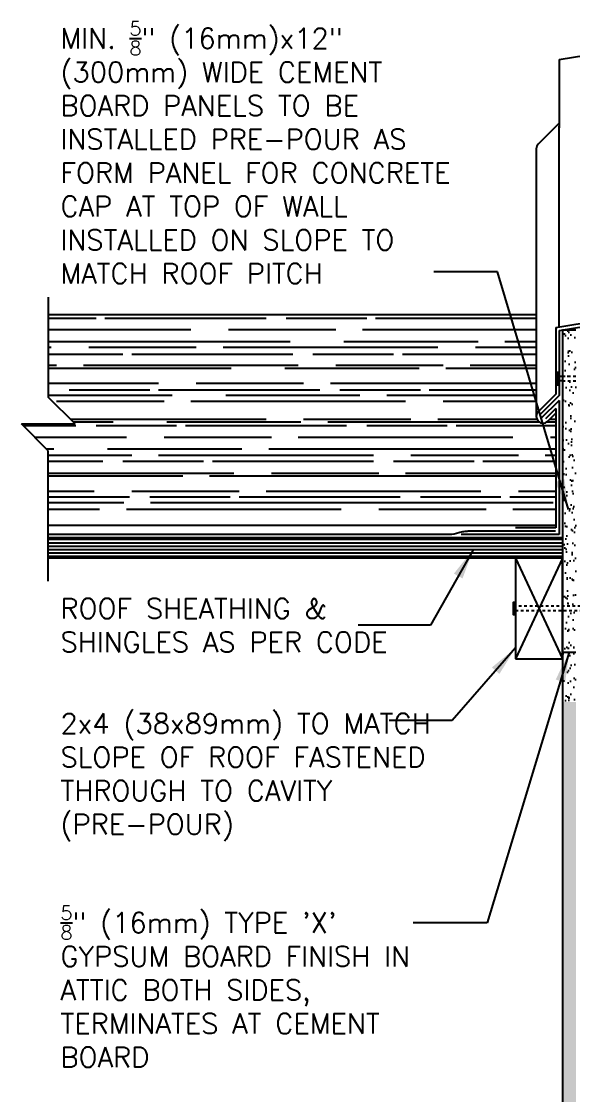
# Model space of a CAD drawing. Header units: inches. Extents: x -9 to 44, y 201.4 to 266.9.
# Drawn here: x -9.01 to 11.52, y 226.96 to 266.92 of the extents above; entities that cross this region are included whole.
import ezdxf

# ---------------------------------------------------------------- set-up
doc = ezdxf.new("R2010")
doc.units = ezdxf.units.IN
doc.header["$LTSCALE"] = 0.5
doc.header["$MEASUREMENT"] = 0
doc.linetypes.add('HIDDEN2', pattern=[0.1875, 0.125, -0.0625])
for name, color, linetype in [('HATCH', 12, 'Continuous'), ('LINE50', 5, 'Continuous'), ('LINE9', 9, 'Continuous'), ('TEXT', 4, 'Continuous')]:
    doc.layers.add(name, color=color, linetype=linetype)
doc.styles.add('DIM', font='romans.shx', dxfattribs={"width": 0.7})
doc.styles.get("Standard").update_dxf_attribs({"font": 'romans.shx'})
doc.dimstyles.new('ext', dxfattribs={"dimscale": 12, "dimtxt": 0.09375, "dimasz": 0.09375, "dimexe": 0.09375, "dimexo": 0.0625, "dimgap": 0.0625, "dimtad": 0, "dimjust": 1, "dimdec": 1, "dimzin": 3, "dimdsep": 46, "dimlunit": 4, "dimtxsty": 'DIM', "dimcen": 0.09, "dimdle": 0.09375, "dimclrt": 4, "dimadec": 0, "dimazin": 0, "dimtfac": 1, "dimtdec": 1, "dimtmove": 2, "dimatfit": 3, "dimfxl": 0, "dimfrac": 2, "dimtolj": 1, "dimtzin": 0, "dimarcsym": 0})
pattern_1 = [(37.50000000000001, (0, 0), (-0.01574833952740204, 0.4817059422532897), [0, -0.38, 0, -0.425, 0, -0.40625]), (7.499999999999999, (0, 0), (0.4424441763169318, 0.7055365163074351), [0, -0.205, 0, -0.3425, 0, -0.13125]), (327.5, (-0.3075, 0), (0.7785354654378738, 0.001414763384241124), [0, -0.125, 0, -0.45, 0, -0.5875]), (317.5, (-0.3075, 0), (0.7515316511430733, 0.2194188912335623), [0, -0.0625, 0, -0.295, 0, -0.3375])]

msp = doc.modelspace()

# ---------------------------------------------------------------- hatches: boundary and pattern name
at = {"layer": 'HATCH'}
h = msp.add_hatch(dxfattribs=at)
h.set_pattern_fill('AR-RROOF', color=256, style=0)
h.set_pattern_definition([(0, (0, 0), (2.2, 1), [15, -2, 5, -1]), (0, (1.33, 0.5), (-1, 1.33), [3, -0.33, 6, -0.75]), (0, (0.5, 0.85), (5.2, 0.67), [8, -1.4, 4, -1])])
h.paths.add_polyline_path([(10.89668741430376, 248.1460595328538), (10.89668741430376, 252.3289469689765), (10.59843715362076, 252.0306967082935, -0.6681786379192296), (10.17166045832423, 252.2074734035901), (10.17166045832421, 255.9966357000712), (-8.009231419663687, 255.9966357000712), (-8.009231419663733, 252.9312340416503), (-7.009231419663749, 251.9312340416503), (-9.009231419663735, 251.9312340416503), (-8.009231419663735, 250.9312340416503), (-8.009231419663703, 248.1460595328536)])
h = msp.add_hatch(dxfattribs=at)
h.set_pattern_fill('AR-SAND', color=256, scale=0.25, style=0)
h.set_pattern_definition(pattern_1)
h.paths.add_polyline_path([(23.3966874143037, 253.5360542320735), (22.8966874143037, 253.5360444132299), (22.8966874143037, 252.9325003595698), (22.8966874143037, 246.9325001422332), (22.8966874143037, 241.5784531545292), (23.3966874143037, 241.5784531545293), (23.3966874143037, 243.1825003595697), (23.39668735141629, 243.1825003595697), (23.39668735141629, 246.9325003595698), (23.3966874143037, 246.9325003595698)])
h.paths.add_polyline_path([(23.3966874143037, 255.4325003595698), (22.8966874143037, 255.4325003595698), (22.8966874143037, 253.6984519485843), (23.3966874143037, 253.6984904988888), (23.39668741430369, 253.8449557379211)])
h.paths.add_polyline_path([(11.64668741430371, 255.4325003595698), (11.14668741430371, 255.4325003595698), (11.14668741430371, 253.6984904988888), (11.64668741430371, 253.6984519485843)])
h.paths.add_polyline_path([(11.6466874143037, 252.9325002509015), (11.6466874143037, 253.5360444132298), (11.14668741430371, 253.5360542320735), (11.14668741430371, 253.3895889930407), (11.1466874143037, 241.5784531545292), (11.6466874143037, 241.5784531545292), (11.6466874143037, 246.9325001422332)])
h = msp.add_hatch(dxfattribs=at)
h.set_pattern_fill('AR-SAND', color=256, scale=0.25, style=0)
h.set_pattern_definition(pattern_1)
h.paths.add_polyline_path([(11.14668741430364, 221.4962913877395), (11.6466874143037, 221.4962913877395), (11.6466874143037, 241.5775393157304), (11.14668741430368, 241.5775393157304)])

# ---------------------------------------------------------------- linework, layer by layer
for p, q in [((11.02168741430375, 265.5059208003581), (17.27168741430376, 266.5263289025481)), ((11.02168741430375, 265.5059208003581), (11.02168741430375, 262.9514506416982)), ((11.02168741430375, 263.1282273369948), (10.24488376302756, 262.3514236857185)), ((11.02168741430372, 255.5387472135262), (11.02168741430375, 263.0131383437965)), ((10.17166045832419, 262.1746469904219), (10.17166045832423, 252.2074734035901)), ((11.02168741430377, 255.412092197526), (17.27168744811162, 256.4325003052356)), ((11.02168741430377, 255.412092197526), (11.02168741430377, 252.9842770548663)), ((11.14668741430371, 253.6984904988888), (11.02168741430378, 253.6985001364649)), ((11.14668741430371, 253.5360542320735), (11.02168741430377, 253.5360542320735)), ((11.02168741430377, 252.9842770548663), (10.33327211067587, 252.2958617512384)), ((11.02168741430376, 252.8075003595697), (10.33070368056438, 252.1165166258303)), ((11.02168741430376, 252.8075003595697), (11.02168741430376, 247.8075003595698)), ((6.938153503466888, 247.8075003595697), (-8.009231419663697, 247.8075003595695)), ((11.02168741430376, 247.8075003595698), (7.36816931279634, 247.8075003595697)), ((10.88967662379799, 247.9325003595698), (7.637033507395412, 247.9325003595697)), ((11.1466874143037, 246.9325003595698), (9.396687414303699, 243.1825003595698)), ((9.396687414303699, 246.9325003595698), (11.1466874143037, 243.1825003595698))]:
    msp.add_line(p, q, dxfattribs=at)
at = {"layer": 'HATCH', "color": 6}
for p, q in [((10.89668741430377, 255.5183390514823), (17.27168741430373, 256.5591553157162)), ((10.89668741430377, 255.5183390514823), (10.89668741430377, 253.0360537501629)), ((10.89668741430377, 253.0360537501629), (10.24488376302753, 252.3842500988867)), ((10.89668741430376, 252.5057236642731), (10.51004880597244, 252.1190850559418)), ((10.89668741430376, 252.3289469689765), (10.59843715362076, 252.0306967082935)), ((10.89668741430376, 252.5057236642731), (10.89668741430376, 248.0575003595698)), ((10.89668741430376, 248.0575003595698), (9.396181626048701, 248.0575003595698))]:
    msp.add_line(p, q, dxfattribs=at)
at = {"layer": 'HATCH', "color": 9}
msp.add_line((10.17166045832422, 255.9966357000712), (-8.009231419663687, 255.9966357000712), dxfattribs=at)
at = {"layer": 'HATCH', "linetype": 'HIDDEN2'}
for p, q in [((11.64668741430371, 253.6984519485843), (11.14668741430371, 253.6984904988888)), ((11.14668741430371, 253.5360542320735), (11.64668741430371, 253.5360444132298))]:
    msp.add_line(p, q, dxfattribs=at)
at = {"layer": 'HATCH', "color": 12}
for p, q in [((11.14668747719111, 247.6200003595698), (-8.009231419663694, 247.6200003595698)), ((11.14668747719111, 247.4950003595698), (-8.009231419663694, 247.4950003595698)), ((11.14668747719111, 247.3700003595698), (-8.009231419663692, 247.3700003595697)), ((11.14668747719111, 247.2450003595698), (-8.00923141966369, 247.2450003595698)), ((11.14668747719111, 247.1200003595698), (-8.00923141966369, 247.1200003595698)), ((11.14668747719111, 246.9950003595698), (-8.009231419663688, 246.9950003595698))]:
    msp.add_line(p, q, dxfattribs=at)
at = {"layer": 'HATCH'}
msp.add_lwpolyline([(11.02168741430378, 253.3895889930407), (11.02168741430378, 253.8449557379211), (10.93685837387689, 253.8449557379211), (10.93685837387689, 253.3895889930407)], close=True, dxfattribs=at)
msp.add_arc((10.42166045832421, 262.1746469904219), 0.2499999999999518, 135.0000000000022, 180, dxfattribs=at)
at = {"layer": 'HATCH', "color": 6}
msp.add_arc((10.42166045832418, 252.2074734035901), 0.2499999999999518, 135.0000000000022, 315.0000000000005, dxfattribs=at)
at = {"layer": 'HATCH'}
msp.add_spline([(7.637033507395412, 247.9325003595697), (7.461857274976069, 247.9141846507178), (7.280012102198064, 247.868606522528), (6.938153503467731, 247.8075003595697), (6.825255891745371, 247.8075003595697)], degree=3, dxfattribs=at)
at = {"layer": 'LINE50', "color": 9}
for p, q in [((11.14668741430371, 255.4325003595698), (11.14668741430364, 221.4962913877395)), ((11.14668741430371, 255.4325003595698), (11.64668741430371, 255.4325003595698)), ((11.14668747719111, 247.6825003595698), (-8.009231419663696, 247.6825003595697)), ((11.14668747719111, 246.9325003595698), (-8.009231419663688, 246.9325003595698))]:
    msp.add_line(p, q, dxfattribs=at)
at = {"layer": 'LINE50', "color": 6}
msp.add_line((10.89668741430376, 248.1460595328537), (-8.009231419663701, 248.1460595328537), dxfattribs=at)
at = {"layer": 'LINE50', "color": 2}
msp.add_line((11.14668741430371, 243.4325003595698), (11.64668741430371, 243.4325003595698), dxfattribs=at)
at = {"layer": 'LINE9'}
for p, q in [((-8.009231419663678, 256.6537962489388), (-8.009231419663733, 252.9312340416503)), ((-7.009231419663733, 251.9312340416503), (-8.009231419663733, 252.9312340416503)), ((-8.009231419663733, 250.9312340416503), (-9.009231419663733, 251.9312340416503)), ((-9.009231419663733, 251.9312340416503), (-7.009231419663733, 251.9312340416503)), ((-8.009231419663678, 246.0755130177616), (-8.009231419663733, 250.9312340416503))]:
    msp.add_line(p, q, dxfattribs=at)
at = {"layer": 'LINE9', "linetype": 'HIDDEN2'}
for p, q in [((15.82421699089803, 245.1384944933411), (9.396687414303699, 245.1387184929777)), ((9.396687414303699, 244.9762822261623), (15.82421577735854, 244.9761560043701))]:
    msp.add_line(p, q, dxfattribs=at)
at = {"layer": 'LINE9'}
msp.add_lwpolyline([(9.396687414303699, 244.8298169871296), (9.396687414303699, 245.28518373201), (9.311858373876817, 245.28518373201), (9.311858373876817, 244.8298169871296)], close=True, dxfattribs=at)
at = {"layer": 'TEXT', "color": 2}
msp.add_lwpolyline([(9.396687414303699, 243.1825003595698), (11.1466874143037, 243.1825003595698), (11.1466874143037, 246.9325003595698), (9.396687414303699, 246.9325003595698)], close=True, dxfattribs=at)

# ---------------------------------------------------------------- texts
at = {"layer": 'TEXT', "char_height": 0.75, "attachment_point": 4}
for s, insert, width in [('\\A1;MIN. {\\H0.7x;\\S5/8;\\H1.429x;"} (16mm)x12" (300mm) WIDE CEMENT BOARD PANELS TO BE INSTALLED PRE-POUR AS FORM PANEL FOR CONCRETE CAP AT TOP OF WALL INSTALLED ON SLOPE TO MATCH ROOF PITCH', (-7.556894255581978, 262.0362816119472), 16.31052789491345), ('\\A1;ROOF SHEATHING & SHINGLES AS PER CODE ', (-7.556894255581979, 244.4297361495004), 13.869947716926), ('\\A1;2x4 (38x89mm) TO MATCH SLOPE OF ROOF FASTENED THROUGH TO CAVITY (PRE-POUR)', (-7.556894255581979, 238.7713845442032), 15.50928715090529), ('\\A1;{\\H0.7x;\\S5/8;}" (16mm) TYPE \'X\' GYPSUM BOARD FINISH IN ATTIC BOTH SIDES, TERMINATES AT CEMENT BOARD', (-7.556894255581979, 230.9785119827122), 14.76873156735753)]:
    msp.add_mtext(s, dxfattribs=dict(at, insert=insert, width=width))

# ---------------------------------------------------------------- leaders
at = {"layer": 'TEXT'}
msp.add_leader([(11.36615408595389, 248.7395437432473), (8.728443094137248, 257.5919657476493), (6.350527369681402, 257.5919657476493)], dimstyle='ext', override={"dimgap": 0.0625, "dimtad": 0}, dxfattribs=at)
for points in [[(7.816075149359072, 247.2450003595698), (6.228656582080134, 244.4347575864977), (3.528775523560796, 244.4347575864977)], [(9.396687414303699, 243.587192647306), (7.036284028248531, 240.882574552995), (4.691579849953342, 240.882574552995)], [(11.39668741430371, 243.4325003595698), (8.339145935864906, 233.3506032104808), (5.587602560127038, 233.3506032104808)]]:
    msp.add_leader(points, dimstyle='ext', dxfattribs=at)

doc.saveas('drawing.dxf')
